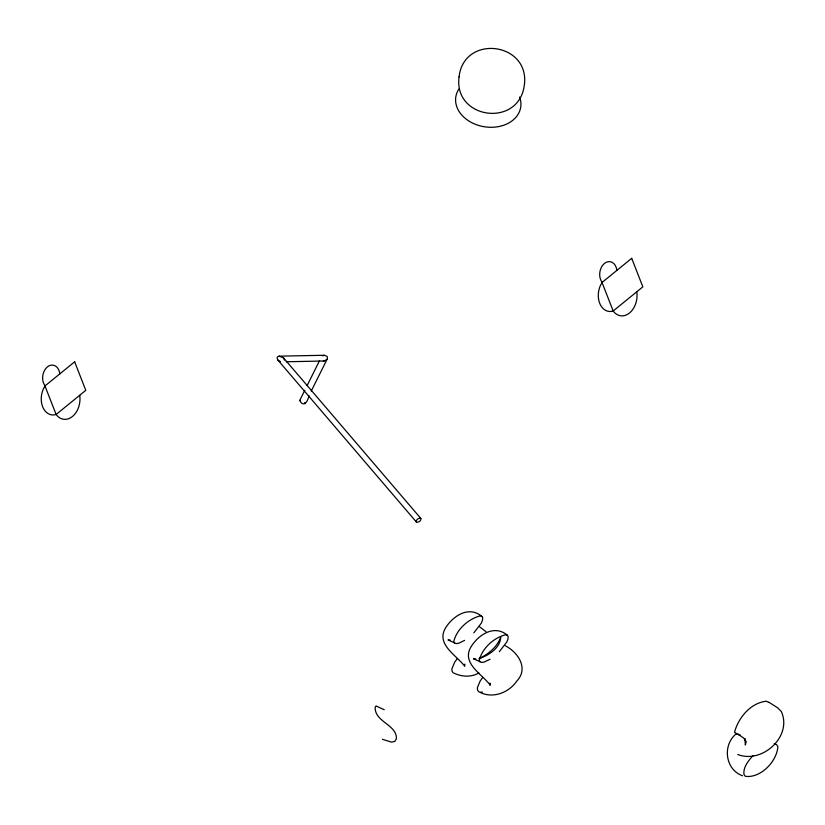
<?xml version="1.0" encoding="UTF-8"?>
<svg xmlns="http://www.w3.org/2000/svg" width="825" height="825" viewBox="0 0 825 825"><rect width="100%" height="100%" fill="white"/><g stroke="black" fill="none" stroke-linecap="round" stroke-linejoin="round"><path stroke-width="1.24" d="M489.782 684.998L489.895 683.121L490.205 685.101C482.017 674.046 460.835 663.001 471.219 646.47C478.789 634.466 494.577 624.308 507.437 635.291L508.2 636.787L507.973 639.076L506.777 642.025L499.321 651.688M746.243 741.242L745.346 745.016L744.996 738.664L745.387 740.85L743.624 737.952L737.643 734.023L740.087 735.013L736.282 733.992M464.846 664.115L464.722 666.27C456.534 655.215 435.353 644.17 445.737 627.639C453.307 615.636 469.095 605.478 481.955 616.471L482.718 617.956L482.491 620.245L481.295 623.195L473.839 632.857M304.827 390.215L299.702 400.507C303.167 407.333 307.55 402.683 308.973 395.68M305.002 403.652L304.776 402.579M311.242 391.122L327.453 358.493L327.123 356.359L324.235 355.276L279.108 356.163L277.664 356.74L277.045 357.926L277.942 360.123L416.367 521.998C418.275 522.937 421.627 520.565 420.832 518.451L283.522 357.875L279.108 356.163M307.096 385.646L319.615 360.484M457.339 658.494L454.688 662.166L451.925 668.704L451.997 671.107L453.059 672.715C461.237 676.851 470.745 677.603 478.871 672.994M482.821 677.325L480.171 680.996L477.407 687.534L477.479 689.937L478.541 691.546C491.731 699.342 508.643 693.103 516.79 681.079C528.846 668.549 518.193 652.307 505.22 645.727M327.113 359.226L324.204 361.01L286.162 361.762M752.988 755.638C748.471 760.774 743.129 766.992 743.933 774.293L745.264 776.304C760.547 778.511 776.882 761.475 777.903 746.635L776.583 744.624L774.201 743.696M736.364 733.683C722.215 744.934 725.041 769.591 742.583 775.768M464.599 640.386L458.741 643.242L456.225 643.603L448.068 639.952M490.081 659.216L484.223 662.073L481.707 662.434L473.55 658.783M299.702 400.507L300.444 400.29M322.554 355.864L324.235 355.276M478.943 658.649C488.101 654.369 497.537 646.81 500.723 637.013C500.383 647.893 488.988 655.205 479.645 658.433M480.511 692.247L482.347 692.072M323.338 361.02L324.204 361.01M450.357 640.221L448.387 640.045L449.491 640.447M475.839 659.051L473.87 658.876L474.973 659.278M737.767 754.483C762.042 764.187 792.701 736.436 781.316 711.501L777.614 707.778L768.859 702.209M735.869 732.858L734.724 732.652L734.745 731.414C738.88 717.173 750.874 702.848 766.322 701.219L768.364 702.199M382.449 739.303L391.452 742.098L394.845 741.428L396.371 738.87C397.227 724.536 374.034 721.896 375.241 706.963L376.128 705.983L384.223 709.717M481.955 616.471L480.263 615.883C468.291 618.884 456.679 629.393 453.771 641.53L454.534 643.015M507.437 635.291L505.746 634.714C493.773 637.715 482.161 648.223 479.253 660.361L480.016 661.846M280.479 361.659L277.942 360.123M420.832 518.451C418.925 517.512 415.573 519.894 416.367 521.998M479.738 626.897L486.08 631.775M283.522 357.875L284.429 360.071M79.716 395.268A18.655 13.509 -81 0 1 72.456 416.481A18.655 13.509 -81 0 1 56.121 414.48A17.933 12.983 -81 0 1 43.261 408.127A17.933 12.983 -81 0 1 43.385 388.936L45.107 385.853A11.797 8.549 -81 0 1 47.396 366.908A11.797 8.549 -81 0 1 59.812 373.88M519.626 97.041A32.856 25.018 9.1 0 1 485.482 126.926A32.856 25.018 9.1 0 1 458.927 89.007M636.776 291.792A18.655 13.509 -81 0 1 629.506 312.995A18.655 13.509 -81 0 1 613.181 311.004A17.933 12.983 -81 0 1 600.311 304.652A17.933 12.983 -81 0 1 600.445 285.45L602.167 282.367A11.797 8.549 -81 0 1 604.457 263.433A11.797 8.549 -81 0 1 616.863 270.394M459.051 76.921C453.43 119.326 518.626 127.988 524.288 85.47C530.558 42.24 463.887 33.629 459.051 76.921M74.642 361.804L44.973 385.956L56.121 414.48L85.79 390.328L74.642 361.804M631.702 258.318L602.033 282.48L613.181 311.004L642.85 286.842L631.702 258.318"/></g></svg>
